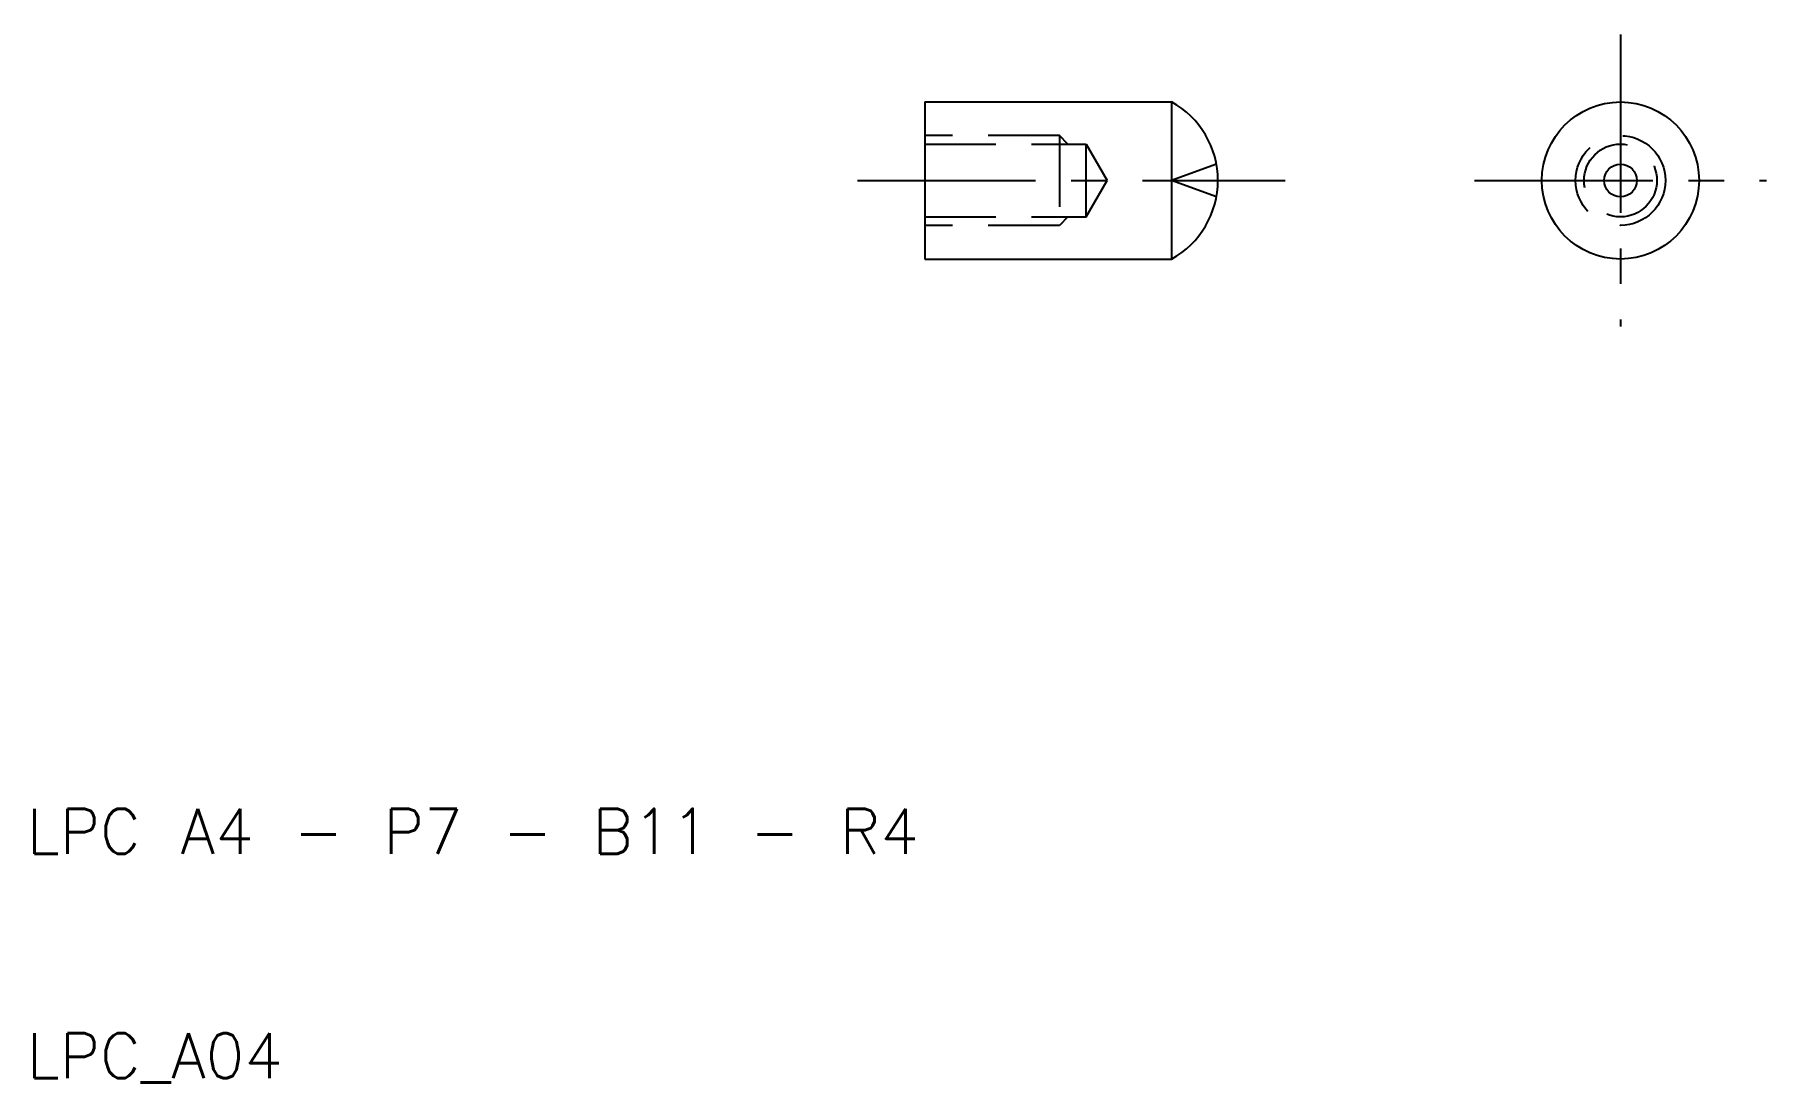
# Model space of a CAD drawing. Extents: x 10.3 to 87.5, y 9.8 to 56.5.
import ezdxf

# ---------------------------------------------------------------- set-up
doc = ezdxf.new("R2010")
doc.units = 0
doc.header["$LTSCALE"] = 0.25
doc.linetypes.add('CENTER', pattern=[50.8, 31.75, -6.35, 6.35, -6.35])
doc.linetypes.add('DASHED', pattern=[19.05, 12.7, -6.35])
doc.layers.get('0').update_dxf_attribs({"linetype": 'CONTINUOUS'})
doc.layers.add('CENTER', color=1, linetype='CENTER')
doc.styles.get("Standard").update_dxf_attribs({"font": 'txt.shx'})

msp = doc.modelspace()

# ---------------------------------------------------------------- linework, layer by layer
for p, q in [((50, 53.5), (61, 53.5)), ((50, 53.5), (50, 46.5)), ((61, 53.5), (61, 46.5)), ((50, 46.5), (61, 46.5))]:
    msp.add_line(p, q)
at = {"color": 3, "linetype": 'DASHED'}
for p, q in [((56, 52), (50, 52)), ((56, 52), (56, 48)), ((56.379, 51.621), (56, 52)), ((50, 51.621), (57.2, 51.621)), ((57.2, 48.379), (57.2, 51.621)), ((57.2, 51.621), (58.136, 50)), ((62.997, 50.727), (61, 50)), ((57.2, 48.379), (58.136, 50)), ((62.997, 49.273), (61, 50)), ((50, 48.379), (57.2, 48.379)), ((56, 48), (50, 48)), ((56.379, 48.379), (56, 48))]:
    msp.add_line(p, q, dxfattribs=at)
for radius in [3.5, 0.727]:
    msp.add_circle((81, 50), radius)
for radius in [2, 1.621]:
    msp.add_circle((81, 50), radius, dxfattribs=at)
msp.add_arc((59.064, 50), 4, 298.95502, 61.04498)
at = {"layer": 'CENTER', "color": 1, "linetype": 'CENTER'}
for p, q in [((81, 56.5), (81, 43.5)), ((47, 50), (66.064, 50)), ((74.5, 50), (87.5, 50))]:
    msp.add_line(p, q, dxfattribs=at)

# ---------------------------------------------------------------- texts
for s, p in [('LPC A4 - P7 - B11 - R4', (10, 20)), ('LPC_A04', (10, 10))]:
    msp.add_text(s, height=2).set_placement(p)

doc.saveas('drawing.dxf')
